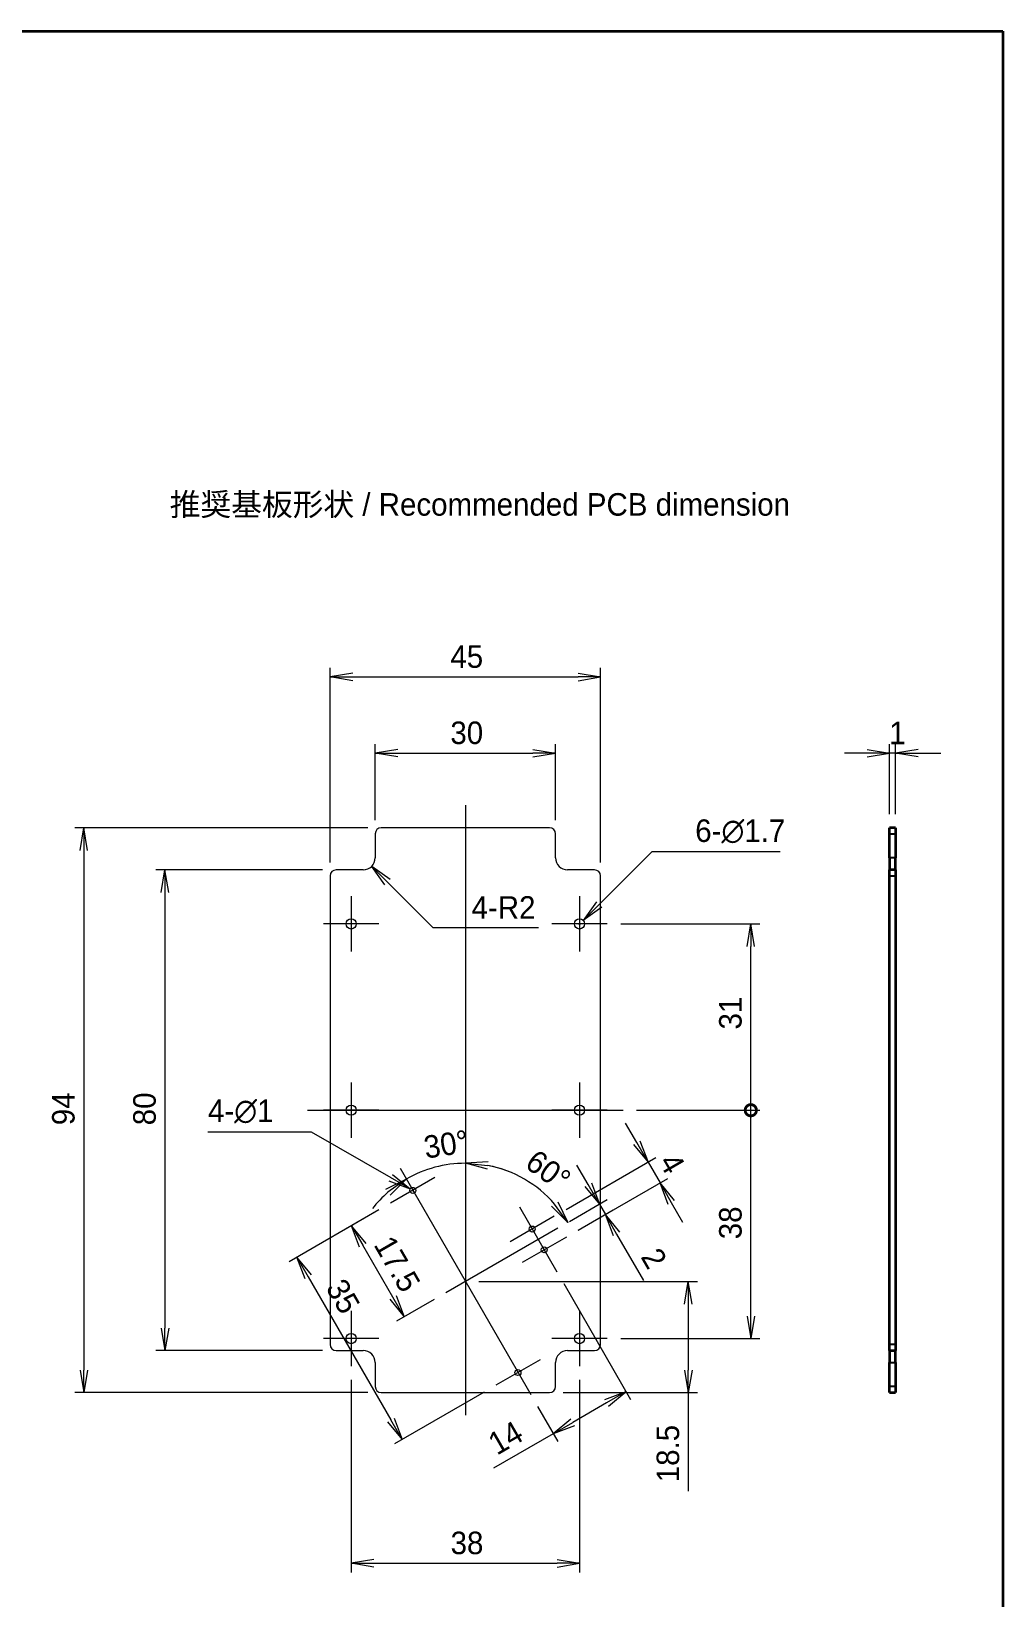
# Model space of a CAD drawing. Header units: millimetres. Extents: x 0 to 2180, y 0 to 422.
# Drawn here: x 2018.9 to 2180.5, y 160.8 to 421.5 of the extents above; entities that cross this region are included whole.
import ezdxf

# ---------------------------------------------------------------- set-up
doc = ezdxf.new("R2010")
doc.units = ezdxf.units.MM
doc.header["$LTSCALE"] = 1.5
doc.layers.get('Defpoints').update_dxf_attribs({"lineweight": 25})
for name, color, linetype, lineweight in [('Border (ISO)', 7, 'Continuous', 35), ('Center Mark (ISO)', 131, 'Continuous', 18), ('Centerline (ISO)', 131, 'Continuous', 18), ('Dimension (ISO)', 7, 'Continuous', 18), ('Dimension (ISO) @ 1', 7, 'Continuous', 18), ('Symbol (ISO)', 7, 'Continuous', 18), ('Visible (ISO)', 7, 'Continuous', 35), ('Visible Narrow (ISO)', 7, 'Continuous', 25)]:
    doc.layers.add(name, color=color, linetype=linetype, lineweight=lineweight)
doc.styles.add('Note Text (TK)', font='MS PGothic.ttf')
doc.dimstyles.new('Default - Method 1b (TK)', dxfattribs={"dimscale": 1.5, "dimtxt": 2.5, "dimasz": 2.5, "dimexe": 1, "dimexo": 1.5, "dimgap": 1, "dimtad": 1, "dimrnd": 1e-08, "dimdsep": 46, "dimtxsty": 'Note Text (TK)', "dimblk": 'OPEN', "dimcen": 0.09, "dimdle": 5, "dimclrd": 100, "dimclre": 100, "dimclrt": 7, "dimadec": 1, "dimazin": 1, "dimtfac": 1, "dimtmove": 0, "dimatfit": 3, "dimldrblk": 'OPEN', "dimfxl": 1, "dimtolj": 1, "dimlwd": -1, "dimlwe": -1, "dimarcsym": 0})

# ---------------------------------------------------------------- blocks, each defined once
blk = doc.blocks.new('図面枠 tk図枠')
at = {"layer": 'Border (ISO)'}
for p, q in [((14.5, 289), (405.5, 289)), ((405.5, 289), (405.5, 8))]:
    blk.add_line(p, q, dxfattribs=at)
blk = doc.blocks.new('_Open')
at = {"color": 0, "linetype": 'ByBlock', "lineweight": -2}
for p, q in [((-1, 0.167), (0, 0)), ((-1, -0.167), (0, 0)), ((0, 0), (-1, 0))]:
    blk.add_line(p, q, dxfattribs=at)
blk = doc.blocks.new('*D195')
at = {"layer": 'Defpoints', "color": 0}
for p in [(2106.09, 301.37), (2076.09, 287.95), (2106.09, 287.95)]:
    blk.add_point(p, dxfattribs=at)
at = {"layer": 'Dimension (ISO)', "color": 100}
for p, q in [((2076.09, 290.2), (2076.09, 302.87)), ((2106.09, 290.2), (2106.09, 302.87)), ((2079.84, 301.37), (2102.34, 301.37))]:
    blk.add_line(p, q, dxfattribs=at)
at = {"layer": 'Dimension (ISO)', "color": 100, "xscale": 3.75, "yscale": 3.75, "zscale": 3.75, "rotation": 180}
blk.add_blockref('_Open', (2076.09, 301.37), dxfattribs=at)
at = {"layer": 'Dimension (ISO)', "color": 100, "xscale": 3.75, "yscale": 3.75, "zscale": 3.75}
blk.add_blockref('_Open', (2106.09, 301.37), dxfattribs=at)
at = {"layer": 'Dimension (ISO)', "color": 7, "insert": (2088.59, 304.74), "char_height": 3.75, "attachment_point": 4, "style": 'Note Text (TK)'}
blk.add_mtext('\\A1;30', dxfattribs=at)
blk = doc.blocks.new('*D196')
at = {"layer": 'Defpoints', "color": 0}
for p in [(2113.59, 314.05), (2068.59, 280.95), (2113.59, 280.95)]:
    blk.add_point(p, dxfattribs=at)
at = {"layer": 'Dimension (ISO)', "color": 100}
for p, q in [((2068.59, 283.2), (2068.59, 315.55)), ((2113.59, 283.2), (2113.59, 315.55)), ((2072.34, 314.05), (2109.84, 314.05))]:
    blk.add_line(p, q, dxfattribs=at)
at = {"layer": 'Dimension (ISO)', "color": 100, "xscale": 3.75, "yscale": 3.75, "zscale": 3.75, "rotation": 180}
blk.add_blockref('_Open', (2068.59, 314.05), dxfattribs=at)
at = {"layer": 'Dimension (ISO)', "color": 100, "xscale": 3.75, "yscale": 3.75, "zscale": 3.75}
blk.add_blockref('_Open', (2113.59, 314.05), dxfattribs=at)
at = {"layer": 'Dimension (ISO)', "color": 7, "insert": (2088.59, 317.42), "char_height": 3.75, "attachment_point": 4, "style": 'Note Text (TK)'}
blk.add_mtext('\\A1;45', dxfattribs=at)
blk = doc.blocks.new('*D197')
at = {"layer": 'Defpoints', "color": 0}
for p in [(2109.49, 272.35), (2110.69, 273.55)]:
    blk.add_point(p, dxfattribs=at)
at = {"layer": 'Dimension (ISO)', "color": 100}
for p, q in [((2122.11, 284.97), (2113.34, 276.21)), ((2143.45, 284.97), (2122.11, 284.97)), ((2109.95, 272.95), (2110.22, 272.95)), ((2110.09, 272.82), (2110.09, 273.09))]:
    blk.add_line(p, q, dxfattribs=at)
at = {"layer": 'Dimension (ISO)', "color": 100, "xscale": 3.75, "yscale": 3.75, "zscale": 3.75, "rotation": 225.0000000000108}
blk.add_blockref('_Open', (2110.69, 273.55), dxfattribs=at)
at = {"layer": 'Dimension (ISO)', "color": 7, "insert": (2129.34, 288.35), "char_height": 3.75, "attachment_point": 4, "style": 'Note Text (TK)'}
blk.add_mtext('\\A1;\\fＭＳ Ｐゴシック|b0|i0;6-∅1.7', dxfattribs=at)
blk = doc.blocks.new('*D198')
at = {"layer": 'Defpoints', "color": 0}
for p in [(2074.09, 283.95), (2075.5, 282.54)]:
    blk.add_point(p, dxfattribs=at)
at = {"layer": 'Dimension (ISO)', "color": 100}
for p, q in [((2085.72, 272.32), (2078.15, 279.89)), ((2103.24, 272.32), (2085.72, 272.32))]:
    blk.add_line(p, q, dxfattribs=at)
at = {"layer": 'Dimension (ISO)', "color": 100, "xscale": 3.75, "yscale": 3.75, "zscale": 3.75, "rotation": 135.0000000000023}
blk.add_blockref('_Open', (2075.5, 282.54), dxfattribs=at)
at = {"layer": 'Dimension (ISO)', "color": 7, "insert": (2092.12, 275.7), "char_height": 3.75, "attachment_point": 4, "style": 'Note Text (TK)'}
blk.add_mtext('\\A1;\\fＭＳ Ｐゴシック|b0|i0;4-R2', dxfattribs=at)
blk = doc.blocks.new('*D199')
at = {"layer": 'Defpoints', "color": 0}
for p in [(2114.39, 224.6), (2106.46, 222.33), (2107.89, 220.85)]:
    blk.add_point(p, dxfattribs=at)
at = {"layer": 'Dimension (ISO)', "color": 100}
for p, q in [((2111.51, 229.58), (2109.64, 232.82)), ((2108.41, 223.45), (2114.69, 227.08)), ((2109.84, 221.97), (2115.69, 225.35)), ((2113.39, 226.33), (2114.39, 224.6)), ((2116.26, 221.35), (2120.72, 213.62))]:
    blk.add_line(p, q, dxfattribs=at)
at = {"layer": 'Dimension (ISO)', "color": 100, "xscale": 3.75, "yscale": 3.75, "zscale": 3.75}
for p, rotation in [((2113.39, 226.33), 300), ((2114.39, 224.6), 119.9999999999999)]:
    blk.add_blockref('_Open', p, dxfattribs=dict(at, rotation=rotation))
at = {"layer": 'Dimension (ISO)', "color": 7, "insert": (2121.81, 218.49), "char_height": 3.75, "attachment_point": 4, "rotation": 300, "style": 'Note Text (TK)'}
blk.add_mtext('\\A1;2', dxfattribs=at)
blk = doc.blocks.new('*D200')
at = {"layer": 'Defpoints', "color": 0}
for p in [(2123.48, 229.85), (2105.89, 224.31), (2107.89, 220.85)]:
    blk.add_point(p, dxfattribs=at)
at = {"layer": 'Dimension (ISO)', "color": 100}
for p, q in [((2119.6, 236.56), (2117.73, 239.81)), ((2107.84, 225.44), (2122.78, 234.06)), ((2121.48, 233.31), (2123.48, 229.85)), ((2109.84, 221.97), (2124.78, 230.6)), ((2125.35, 226.6), (2127.23, 223.35))]:
    blk.add_line(p, q, dxfattribs=at)
at = {"layer": 'Dimension (ISO)', "color": 100, "xscale": 3.75, "yscale": 3.75, "zscale": 3.75}
for p, rotation in [((2121.48, 233.31), 299.9999999999999), ((2123.48, 229.85), 119.9999999999998)]:
    blk.add_blockref('_Open', p, dxfattribs=dict(at, rotation=rotation))
at = {"layer": 'Dimension (ISO)', "color": 7, "insert": (2124.81, 234.29), "char_height": 3.75, "attachment_point": 4, "rotation": 300, "style": 'Note Text (TK)'}
blk.add_mtext('\\A1;4', dxfattribs=at)
blk = doc.blocks.new('_DotSmall')
at = {"color": 0, "linetype": 'ByBlock', "const_width": 0.5}
blk.add_lwpolyline([(-0.0625, 0, 1), (0.0625, 0, 1)], format="xyb", close=True, dxfattribs=at)
blk = doc.blocks.new('*D201')
at = {"layer": 'Defpoints', "color": 0}
for p in [(2117.34, 241.95), (2138.59, 241.95), (2114.69, 203.95)]:
    blk.add_point(p, dxfattribs=at)
at = {"layer": 'Dimension (ISO)', "color": 100}
for p, q in [((2119.59, 241.95), (2140.09, 241.95)), ((2138.59, 207.7), (2138.59, 241.95)), ((2116.94, 203.95), (2140.09, 203.95))]:
    blk.add_line(p, q, dxfattribs=at)
at = {"layer": 'Dimension (ISO)', "color": 100, "xscale": 3.75, "yscale": 3.75, "zscale": 3.75}
for name, p, rotation in [('_DotSmall', (2138.59, 241.95), 90), ('_Open', (2138.59, 203.95), 270)]:
    blk.add_blockref(name, p, dxfattribs=dict(at, rotation=rotation))
at = {"layer": 'Dimension (ISO)', "color": 7, "insert": (2135.21, 220.48), "char_height": 3.75, "attachment_point": 4, "rotation": 90, "style": 'Note Text (TK)'}
blk.add_mtext('\\A1;38', dxfattribs=at)
blk = doc.blocks.new('*D202')
at = {"layer": 'Defpoints', "color": 0}
for p in [(2114.69, 272.95), (2138.59, 272.95), (2117.34, 241.95)]:
    blk.add_point(p, dxfattribs=at)
at = {"layer": 'Dimension (ISO)', "color": 100}
for p, q in [((2116.94, 272.95), (2140.09, 272.95)), ((2138.59, 241.95), (2138.59, 269.2)), ((2119.59, 241.95), (2140.09, 241.95))]:
    blk.add_line(p, q, dxfattribs=at)
at = {"layer": 'Dimension (ISO)', "color": 100, "xscale": 3.75, "yscale": 3.75, "zscale": 3.75}
for name, p, rotation in [('_Open', (2138.59, 272.95), 90), ('_DotSmall', (2138.59, 241.95), 270)]:
    blk.add_blockref(name, p, dxfattribs=dict(at, rotation=rotation))
at = {"layer": 'Dimension (ISO)', "color": 7, "insert": (2135.21, 255.39), "char_height": 3.75, "attachment_point": 4, "rotation": 90, "style": 'Note Text (TK)'}
blk.add_mtext('\\A1;31', dxfattribs=at)
blk = doc.blocks.new('*D203')
at = {"layer": 'Defpoints', "color": 0}
for p in [(2078.66, 226.48), (2072.16, 222.73), (2087.84, 211.58)]:
    blk.add_point(p, dxfattribs=at)
at = {"layer": 'Dimension (ISO)', "color": 100}
for p, q in [((2076.71, 225.36), (2070.86, 221.98)), ((2079.04, 210.83), (2074.04, 219.49)), ((2085.89, 210.45), (2079.61, 206.83))]:
    blk.add_line(p, q, dxfattribs=at)
at = {"layer": 'Dimension (ISO)', "color": 100, "xscale": 3.75, "yscale": 3.75, "zscale": 3.75}
for p, rotation in [((2072.16, 222.73), 119.9999999999999), ((2080.91, 207.58), 300)]:
    blk.add_blockref('_Open', p, dxfattribs=dict(at, rotation=rotation))
at = {"layer": 'Dimension (ISO)', "color": 7, "insert": (2077.35, 220.5), "char_height": 3.75, "attachment_point": 4, "rotation": 300, "style": 'Note Text (TK)'}
blk.add_mtext('\\A1;17.5', dxfattribs=at)
blk = doc.blocks.new('*D204')
at = {"layer": 'Defpoints', "color": 0}
for p in [(2078.66, 226.48), (2096.16, 196.17), (2080.57, 187.17)]:
    blk.add_point(p, dxfattribs=at)
at = {"layer": 'Dimension (ISO)', "color": 100}
for p, q in [((2076.71, 225.36), (2061.77, 216.73)), ((2064.94, 214.24), (2078.69, 190.42)), ((2094.21, 195.05), (2079.27, 186.42))]:
    blk.add_line(p, q, dxfattribs=at)
at = {"layer": 'Dimension (ISO)', "color": 100, "xscale": 3.75, "yscale": 3.75, "zscale": 3.75}
for p, rotation in [((2063.07, 217.48), 119.9999999999999), ((2080.57, 187.17), 300)]:
    blk.add_blockref('_Open', p, dxfattribs=dict(at, rotation=rotation))
at = {"layer": 'Dimension (ISO)', "color": 7, "insert": (2069.36, 213.34), "char_height": 3.75, "attachment_point": 4, "rotation": 300, "style": 'Note Text (TK)'}
blk.add_mtext('\\A1;35', dxfattribs=at)
blk = doc.blocks.new('*D205')
at = {"layer": 'Defpoints', "color": 0}
for p in [(2106.34, 215.04), (2101.96, 194.62), (2105.71, 188.12)]:
    blk.add_point(p, dxfattribs=at)
at = {"layer": 'Dimension (ISO)', "color": 100}
for p, q in [((2107.46, 213.09), (2118.59, 193.82)), ((2114.59, 193.25), (2108.96, 190)), ((2103.09, 192.67), (2106.46, 186.82)), ((2105.71, 188.12), (2095.79, 182.39))]:
    blk.add_line(p, q, dxfattribs=at)
at = {"layer": 'Dimension (ISO)', "color": 100, "xscale": 3.75, "yscale": 3.75, "zscale": 3.75}
for p, rotation in [((2117.84, 195.12), 29.9999999999971), ((2105.71, 188.12), 209.9999999999971)]:
    blk.add_blockref('_Open', p, dxfattribs=dict(at, rotation=rotation))
at = {"layer": 'Dimension (ISO)', "color": 7, "insert": (2095.4, 186.07), "char_height": 3.75, "attachment_point": 4, "rotation": 30, "style": 'Note Text (TK)'}
blk.add_mtext('\\A1;14', dxfattribs=at)
blk = doc.blocks.new('*D206')
at = {"layer": 'Defpoints', "color": 0}
for p in [(2091.09, 213.45), (2105.09, 194.95), (2128.19, 194.95)]:
    blk.add_point(p, dxfattribs=at)
at = {"layer": 'Dimension (ISO)', "color": 100}
for p, q in [((2093.34, 213.45), (2129.69, 213.45)), ((2128.19, 209.7), (2128.19, 198.7)), ((2107.34, 194.95), (2129.69, 194.95)), ((2128.19, 194.95), (2128.19, 178.54))]:
    blk.add_line(p, q, dxfattribs=at)
at = {"layer": 'Dimension (ISO)', "color": 100, "xscale": 3.75, "yscale": 3.75, "zscale": 3.75}
for p, rotation in [((2128.19, 213.45), 90), ((2128.19, 194.95), 270)]:
    blk.add_blockref('_Open', p, dxfattribs=dict(at, rotation=rotation))
at = {"layer": 'Dimension (ISO)', "color": 7, "insert": (2124.81, 180.04), "char_height": 3.75, "attachment_point": 4, "rotation": 90, "style": 'Note Text (TK)'}
blk.add_mtext('\\A1;18.5', dxfattribs=at)
blk = doc.blocks.new('*D207')
at = {"layer": 'Defpoints', "color": 0}
for p in [(2072.09, 199.35), (2110.09, 199.35), (2110.09, 166.55)]:
    blk.add_point(p, dxfattribs=at)
at = {"layer": 'Dimension (ISO)', "color": 100}
for p, q in [((2072.09, 197.1), (2072.09, 165.05)), ((2110.09, 197.1), (2110.09, 165.05)), ((2075.84, 166.55), (2106.34, 166.55))]:
    blk.add_line(p, q, dxfattribs=at)
at = {"layer": 'Dimension (ISO)', "color": 100, "xscale": 3.75, "yscale": 3.75, "zscale": 3.75, "rotation": 180}
blk.add_blockref('_Open', (2072.09, 166.55), dxfattribs=at)
at = {"layer": 'Dimension (ISO)', "color": 100, "xscale": 3.75, "yscale": 3.75, "zscale": 3.75}
blk.add_blockref('_Open', (2110.09, 166.55), dxfattribs=at)
at = {"layer": 'Dimension (ISO)', "color": 7, "insert": (2088.63, 169.92), "char_height": 3.75, "attachment_point": 4, "style": 'Note Text (TK)'}
blk.add_mtext('\\A1;38', dxfattribs=at)
blk = doc.blocks.new('*D208')
at = {"layer": 'Defpoints', "color": 0}
for p in [(2091.09, 292.7), (2080.21, 232.29), (2084.36, 231.93), (2091.09, 213.45)]:
    blk.add_point(p, dxfattribs=at)
at = {"layer": 'Dimension (ISO)', "color": 100}
for start, end in [(90, 120), (68.115, 79.0575), (130.9425, 141.885)]:
    blk.add_arc((2091.09, 213.45), 19.67, start, end, dxfattribs=at)
at = {"layer": 'Dimension (ISO)', "color": 100, "xscale": 3.75, "yscale": 3.75, "zscale": 3.75}
for p, rotation in [((2091.09, 233.12), 174.5287592629591), ((2081.25, 230.48), 35.47124073704034)]:
    blk.add_blockref('_Open', p, dxfattribs=dict(at, rotation=rotation))
at = {"layer": 'Dimension (ISO)', "color": 7, "insert": (2084.22, 235.71), "char_height": 3.75, "attachment_point": 4, "rotation": 8.7263, "style": 'Note Text (TK)'}
blk.add_mtext('\\A1;30°', dxfattribs=at)
blk = doc.blocks.new('*D209')
at = {"layer": 'Defpoints', "color": 0}
for p in [(2091.09, 292.7), (2097.81, 231.93), (2106.46, 222.33), (2091.09, 213.45)]:
    blk.add_point(p, dxfattribs=at)
at = {"layer": 'Dimension (ISO)', "color": 100}
blk.add_arc((2091.09, 213.45), 19.67, 40.9413, 79.0587, dxfattribs=at)
at = {"layer": 'Dimension (ISO)', "color": 100, "xscale": 3.75, "yscale": 3.75, "zscale": 3.75}
for p, rotation in [((2091.09, 233.12), 174.5293574717443), ((2108.12, 223.29), 305.4706425282553)]:
    blk.add_blockref('_Open', p, dxfattribs=dict(at, rotation=rotation))
at = {"layer": 'Dimension (ISO)', "color": 7, "insert": (2101.88, 234.09), "char_height": 3.75, "attachment_point": 4, "rotation": 323.9958, "style": 'Note Text (TK)'}
blk.add_mtext('\\A1;60°', dxfattribs=at)
blk = doc.blocks.new('*D210')
at = {"layer": 'Defpoints', "color": 0}
for p in [(2081.9, 228.86), (2082.77, 228.36)]:
    blk.add_point(p, dxfattribs=at)
at = {"layer": 'Dimension (ISO)', "color": 100}
for p, q in [((2048.26, 238.38), (2065.41, 238.38)), ((2065.41, 238.38), (2078.66, 230.73)), ((2082.2, 228.61), (2082.47, 228.61)), ((2082.34, 228.47), (2082.34, 228.74))]:
    blk.add_line(p, q, dxfattribs=at)
at = {"layer": 'Dimension (ISO)', "color": 100, "xscale": 3.75, "yscale": 3.75, "zscale": 3.75, "rotation": 329.9999999999971}
blk.add_blockref('_Open', (2081.9, 228.86), dxfattribs=at)
at = {"layer": 'Dimension (ISO)', "color": 7, "insert": (2048.26, 241.75), "char_height": 3.75, "attachment_point": 4, "style": 'Note Text (TK)'}
blk.add_mtext('\\A1;\\fＭＳ Ｐゴシック|b0|i0;4-∅1', dxfattribs=at)
blk = doc.blocks.new('*D211')
at = {"layer": 'Defpoints', "color": 0}
for p in [(2069.59, 281.95), (2041.09, 201.95), (2069.59, 201.95)]:
    blk.add_point(p, dxfattribs=at)
at = {"layer": 'Dimension (ISO)', "color": 100}
for p, q in [((2067.34, 281.95), (2039.59, 281.95)), ((2041.09, 278.2), (2041.09, 205.7)), ((2067.34, 201.95), (2039.59, 201.95))]:
    blk.add_line(p, q, dxfattribs=at)
at = {"layer": 'Dimension (ISO)', "color": 100, "xscale": 3.75, "yscale": 3.75, "zscale": 3.75}
for p, rotation in [((2041.09, 281.95), 90), ((2041.09, 201.95), 270)]:
    blk.add_blockref('_Open', p, dxfattribs=dict(at, rotation=rotation))
at = {"layer": 'Dimension (ISO)', "color": 7, "insert": (2037.71, 239.45), "char_height": 3.75, "attachment_point": 4, "rotation": 90, "style": 'Note Text (TK)'}
blk.add_mtext('\\A1;80', dxfattribs=at)
blk = doc.blocks.new('*D212')
at = {"layer": 'Defpoints', "color": 0}
for p in [(2077.09, 288.95), (2027.59, 194.95), (2077.09, 194.95)]:
    blk.add_point(p, dxfattribs=at)
at = {"layer": 'Dimension (ISO)', "color": 100}
for p, q in [((2074.84, 288.95), (2026.09, 288.95)), ((2027.59, 285.2), (2027.59, 198.7)), ((2074.84, 194.95), (2026.09, 194.95))]:
    blk.add_line(p, q, dxfattribs=at)
at = {"layer": 'Dimension (ISO)', "color": 100, "xscale": 3.75, "yscale": 3.75, "zscale": 3.75}
for p, rotation in [((2027.59, 288.95), 90), ((2027.59, 194.95), 270)]:
    blk.add_blockref('_Open', p, dxfattribs=dict(at, rotation=rotation))
at = {"layer": 'Dimension (ISO)', "color": 7, "insert": (2024.21, 239.46), "char_height": 3.75, "attachment_point": 4, "rotation": 90, "style": 'Note Text (TK)'}
blk.add_mtext('\\A1;94', dxfattribs=at)
blk = doc.blocks.new('*D219')
at = {"layer": 'Defpoints', "color": 0}
for p in [(2161.69, 301.37), (2161.69, 288.95), (2162.69, 288.95)]:
    blk.add_point(p, dxfattribs=at)
at = {"layer": 'Dimension (ISO)', "color": 100}
for p, q in [((2161.69, 291.2), (2161.69, 302.87)), ((2162.69, 291.2), (2162.69, 302.87)), ((2157.94, 301.37), (2154.19, 301.37)), ((2162.69, 301.37), (2161.69, 301.37)), ((2166.44, 301.37), (2170.19, 301.37))]:
    blk.add_line(p, q, dxfattribs=at)
at = {"layer": 'Dimension (ISO)', "color": 100, "xscale": 3.75, "yscale": 3.75, "zscale": 3.75}
blk.add_blockref('_Open', (2161.69, 301.37), dxfattribs=at)
at = {"layer": 'Dimension (ISO)', "color": 100, "xscale": 3.75, "yscale": 3.75, "zscale": 3.75, "rotation": 180}
blk.add_blockref('_Open', (2162.69, 301.37), dxfattribs=at)
at = {"layer": 'Dimension (ISO)', "color": 7, "insert": (2161.62, 304.74), "char_height": 3.75, "attachment_point": 4, "style": 'Note Text (TK)'}
blk.add_mtext('\\A1;1', dxfattribs=at)

msp = doc.modelspace()

# ---------------------------------------------------------------- linework, layer by layer
at = {"layer": 'Center Mark (ISO)', "linetype": 'Continuous'}
for p, q in [((2072.0861, 277.5531), (2072.0861, 268.3531)), ((2110.0861, 277.5531), (2110.0861, 268.3531)), ((2076.6861, 272.9531), (2067.4861, 272.9531)), ((2114.6861, 272.9531), (2105.4861, 272.9531)), ((2072.0861, 246.5531), (2072.0861, 237.3531)), ((2110.0861, 246.5531), (2110.0861, 237.3531)), ((2076.6861, 241.9531), (2067.4861, 241.9531)), ((2114.6861, 241.9531), (2105.4861, 241.9531)), ((2086.0167, 230.7335), (2078.6555, 226.4835)), ((2105.8911, 224.3101), (2098.5299, 220.0601)), ((2107.8911, 220.846), (2100.5299, 216.596)), ((2072.0861, 208.5531), (2072.0861, 199.3531)), ((2110.0861, 208.5531), (2110.0861, 199.3531)), ((2076.6861, 203.9531), (2067.4861, 203.9531)), ((2114.6861, 203.9531), (2105.4861, 203.9531)), ((2103.5167, 200.4226), (2096.1555, 196.1726))]:
    msp.add_line(p, q, dxfattribs=at)
at = {"layer": 'Centerline (ISO)', "linetype": 'Continuous'}
for p, q in [((2091.0861, 292.7031), (2091.0861, 191.2031)), ((2064.8361, 241.9531), (2117.3361, 241.9531)), ((2080.2111, 232.2891), (2101.9611, 194.617)), ((2100.0855, 225.8657), (2106.3355, 215.0404)), ((2106.4581, 222.3281), (2087.8385, 211.5781))]:
    msp.add_line(p, q, dxfattribs=at)
at = {"layer": 'Visible (ISO)', "linetype": 'Continuous', "lineweight": 18}
for p, q in [((2076.0861, 287.9531), (2076.0861, 283.9531)), ((2105.0861, 288.9531), (2077.0861, 288.9531)), ((2106.0861, 283.9531), (2106.0861, 287.9531)), ((2074.0861, 281.9531), (2069.5861, 281.9531)), ((2112.5861, 281.9531), (2108.0861, 281.9531)), ((2068.5861, 280.9531), (2068.5861, 202.9531)), ((2113.5861, 202.9531), (2113.5861, 280.9531)), ((2069.5861, 201.9531), (2074.0861, 201.9531)), ((2108.0861, 201.9531), (2112.5861, 201.9531)), ((2076.0861, 199.9531), (2076.0861, 195.9531)), ((2106.0861, 195.9531), (2106.0861, 199.9531)), ((2077.0861, 194.9531), (2105.0861, 194.9531))]:
    msp.add_line(p, q, dxfattribs=at)
at = {"layer": 'Visible (ISO)', "linetype": 'Continuous'}
for p, q in [((2162.6886, 288.9531), (2161.6886, 288.9531)), ((2161.6886, 287.9531), (2161.6886, 288.9531)), ((2161.6886, 283.9531), (2161.6886, 287.9531)), ((2162.6886, 288.9531), (2162.6886, 287.9531)), ((2162.6886, 287.9531), (2162.6886, 283.9531)), ((2161.6886, 283.9531), (2161.6886, 281.9531)), ((2162.6886, 281.9531), (2161.6886, 281.9531)), ((2161.6886, 280.9531), (2161.6886, 281.9531)), ((2162.6886, 281.9531), (2162.6886, 283.9531)), ((2162.6886, 281.9531), (2162.6886, 280.9531)), ((2161.6886, 202.9531), (2161.6886, 280.9531)), ((2162.6886, 280.9531), (2162.6886, 202.9531)), ((2161.6886, 201.9531), (2161.6886, 202.9531)), ((2161.6886, 201.9531), (2162.6886, 201.9531)), ((2161.6886, 201.9531), (2161.6886, 199.9531)), ((2162.6886, 202.9531), (2162.6886, 201.9531)), ((2162.6886, 199.9531), (2162.6886, 201.9531)), ((2161.6886, 195.9531), (2161.6886, 199.9531)), ((2162.6886, 199.9531), (2162.6886, 195.9531)), ((2161.6886, 194.9531), (2161.6886, 195.9531)), ((2162.6886, 195.9531), (2162.6886, 194.9531)), ((2161.6886, 194.9531), (2162.6886, 194.9531))]:
    msp.add_line(p, q, dxfattribs=at)
at = {"layer": 'Visible (ISO)', "linetype": 'Continuous', "lineweight": 18}
for centre, radius in [((2072.0861, 272.9531), 0.85), ((2110.0861, 272.9531), 0.85), ((2072.0861, 241.9531), 0.85), ((2110.0861, 241.9531), 0.85), ((2082.3361, 228.6085), 0.5), ((2102.2105, 222.1851), 0.5), ((2104.2105, 218.721), 0.5), ((2072.0861, 203.9531), 0.85), ((2110.0861, 203.9531), 0.85), ((2099.8361, 198.2976), 0.5)]:
    msp.add_circle(centre, radius, dxfattribs=at)
for centre, radius, start, end in [((2077.0861, 287.9531), 1, 90, 180), ((2105.0861, 287.9531), 1, 0, 90), ((2069.5861, 280.9531), 1, 90, 180), ((2074.0861, 283.9531), 2, 270, 0), ((2108.0861, 283.9531), 2, 180, 270), ((2112.5861, 280.9531), 1, 0, 90), ((2069.5861, 202.9531), 1, 180, 270), ((2074.0861, 199.9531), 2, 0, 90), ((2108.0861, 199.9531), 2, 90, 180), ((2112.5861, 202.9531), 1, 270, 0), ((2077.0861, 195.9531), 1, 180, 270), ((2105.0861, 195.9531), 1, 270, 0)]:
    msp.add_arc(centre, radius, start, end, dxfattribs=at)
at = {"layer": 'Visible Narrow (ISO)', "linetype": 'Continuous'}
for p, q in [((2161.6886, 287.9531), (2162.6886, 287.9531)), ((2162.6886, 283.9531), (2161.6886, 283.9531)), ((2161.6886, 280.9531), (2162.6886, 280.9531)), ((2162.6886, 202.9531), (2161.6886, 202.9531)), ((2161.6886, 199.9531), (2162.6886, 199.9531)), ((2162.6886, 195.9531), (2161.6886, 195.9531))]:
    msp.add_line(p, q, dxfattribs=at)

# ---------------------------------------------------------------- block references
at = {"xscale": 1.5, "yscale": 1.5, "zscale": 1.5}
msp.add_blockref('図面枠 tk図枠', (1572.25, -12), dxfattribs=at)

# ---------------------------------------------------------------- texts
at = {"layer": 'Symbol (ISO)', "color": 7, "insert": (2041.8907, 342.5506), "char_height": 3.75, "width": 111.447372, "attachment_point": 4, "line_spacing_factor": 1.5, "style": 'Note Text (TK)'}
msp.add_mtext('\\fＭＳ Ｐゴシック|b0|i0;推奨基板形状 / Recommended PCB dimension', dxfattribs=at)

# ---------------------------------------------------------------- dimensions: what is measured, and where the dimension line sits
at = {"layer": 'Dimension (ISO) @ 1', "color": 100}
for base, p1, p2, angle, override, picture, middle in [((2113.5861, 314.048), (2068.5861, 280.9531), (2113.5861, 280.9531), 180, {"dimscale": 1, "dimtxt": 3.75, "dimasz": 3.75, "dimexe": 1.5, "dimexo": 2.25, "dimgap": 1.5, "dimdec": 2, "dimcen": 0.135, "dimtol": 0, "dimlim": 0, "dimtp": 0, "dimtm": 0, "dimtdec": 2, "dimtix": 0, "dimtofl": 0, "dimtmove": 0, "dimatfit": 1}, '*D196', (2091.0861, 314.048)), ((2106.0861, 301.366), (2076.0861, 287.9531), (2106.0861, 287.9531), 180, {"dimscale": 1, "dimtxt": 3.75, "dimasz": 3.75, "dimexe": 1.5, "dimexo": 2.25, "dimgap": 1.5, "dimdec": 2, "dimcen": 0.135, "dimtol": 0, "dimlim": 0, "dimtp": 0, "dimtm": 0, "dimtdec": 2, "dimtix": 0, "dimtofl": 0, "dimtmove": 0, "dimatfit": 1}, '*D195', (2091.0861, 301.366)), ((2161.6886, 301.366), (2162.6886, 288.9531), (2161.6886, 288.9531), 180, {"dimscale": 1, "dimtxt": 3.75, "dimasz": 3.75, "dimexe": 1.5, "dimexo": 2.25, "dimgap": 1.5, "dimdec": 2, "dimcen": 0.135, "dimtol": 0, "dimlim": 0, "dimtp": 0, "dimtm": 0, "dimtdec": 2, "dimtix": 0, "dimtofl": 1, "dimtmove": 0, "dimatfit": 1}, '*D219', (2162.1886, 301.366)), ((2027.5861, 194.9531), (2077.0861, 288.9531), (2077.0861, 194.9531), 90, {"dimscale": 1, "dimtxt": 3.75, "dimasz": 3.75, "dimexe": 1.5, "dimexo": 2.25, "dimgap": 1.5, "dimdec": 2, "dimcen": 0.135, "dimtol": 0, "dimlim": 0, "dimtp": 0, "dimtm": 0, "dimtdec": 2, "dimtix": 0, "dimtofl": 0, "dimtmove": 0, "dimatfit": 1}, '*D212', (2027.5861, 241.9531)), ((2041.0861, 201.9531), (2069.5861, 281.9531), (2069.5861, 201.9531), 90, {"dimscale": 1, "dimtxt": 3.75, "dimasz": 3.75, "dimexe": 1.5, "dimexo": 2.25, "dimgap": 1.5, "dimdec": 2, "dimcen": 0.135, "dimtol": 0, "dimlim": 0, "dimtp": 0, "dimtm": 0, "dimtdec": 2, "dimtix": 0, "dimtofl": 0, "dimtmove": 0, "dimatfit": 1}, '*D211', (2041.0861, 241.9531)), ((2138.5861, 272.9531), (2117.3361, 241.9531), (2114.6861, 272.9531), 90, {"dimscale": 1, "dimtxt": 3.75, "dimasz": 3.75, "dimexe": 1.5, "dimexo": 2.25, "dimgap": 1.5, "dimdec": 2, "dimblk1": 'DotSmall', "dimblk2": 'Open', "dimsah": 1, "dimcen": 0.135, "dimdle": 0, "dimtol": 0, "dimlim": 0, "dimtp": 0, "dimtm": 0, "dimtdec": 2, "dimtix": 0, "dimtofl": 0, "dimtmove": 0, "dimatfit": 1}, '*D202', (2138.5861, 257.4681)), ((2138.5861, 241.9531), (2114.6861, 203.9531), (2117.3361, 241.9531), 90, {"dimscale": 1, "dimtxt": 3.75, "dimasz": 3.75, "dimexe": 1.5, "dimexo": 2.25, "dimgap": 1.5, "dimdec": 2, "dimblk1": 'Open', "dimblk2": 'DotSmall', "dimsah": 1, "dimcen": 0.135, "dimdle": 0, "dimtol": 0, "dimlim": 0, "dimtp": 0, "dimtm": 0, "dimtdec": 2, "dimtix": 0, "dimtofl": 0, "dimtmove": 0, "dimatfit": 1}, '*D201', (2138.5861, 222.9381)), ((2123.4795, 229.846), (2105.8911, 224.3101), (2107.8911, 220.846), 120, {"dimscale": 1, "dimtxt": 3.75, "dimasz": 3.75, "dimexe": 1.5, "dimexo": 2.25, "dimgap": 1.5, "dimdec": 2, "dimcen": 0.135, "dimtol": 0, "dimlim": 0, "dimtp": 0, "dimtm": 0, "dimtdec": 2, "dimtix": 0, "dimtofl": 1, "dimtmove": 0, "dimatfit": 1}, '*D200', (2122.4795, 231.5781)), ((2114.3863, 224.596), (2106.4581, 222.3281), (2107.8911, 220.846), 120, {"dimscale": 1, "dimtxt": 3.75, "dimasz": 3.75, "dimexe": 1.5, "dimexo": 2.25, "dimgap": 1.5, "dimdec": 2, "dimcen": 0.135, "dimtol": 0, "dimlim": 0, "dimtp": 0, "dimtm": 0, "dimtdec": 2, "dimtix": 0, "dimtofl": 1, "dimtmove": 0, "dimatfit": 1}, '*D199', (2119.4296, 215.8607)), ((2080.567, 187.1726), (2078.6555, 226.4835), (2096.1555, 196.1726), 120, {"dimscale": 1, "dimtxt": 3.75, "dimasz": 3.75, "dimexe": 1.5, "dimexo": 2.25, "dimgap": 1.5, "dimdec": 2, "dimcen": 0.135, "dimtol": 0, "dimlim": 0, "dimtp": 0, "dimtm": 0, "dimtdec": 2, "dimtix": 0, "dimtofl": 0, "dimtmove": 0, "dimatfit": 1}, '*D204', (2067.6603, 209.5278)), ((2072.1603, 222.7335), (2087.8385, 211.5781), (2078.6555, 226.4835), 120, {"dimscale": 1, "dimtxt": 3.75, "dimasz": 3.75, "dimexe": 1.5, "dimexo": 2.25, "dimgap": 1.5, "dimdec": 2, "dimcen": 0.135, "dimtol": 0, "dimlim": 0, "dimtp": 0, "dimtm": 0, "dimtdec": 2, "dimtix": 0, "dimtofl": 0, "dimtmove": 0, "dimatfit": 1}, '*D203', (2076.5353, 215.1558)), ((2105.7111, 188.1218), (2106.3355, 215.0404), (2101.9611, 194.617), 210, {"dimscale": 1, "dimtxt": 3.75, "dimasz": 3.75, "dimexe": 1.5, "dimexo": 2.25, "dimgap": 1.5, "dimdec": 2, "dimcen": 0.135, "dimtol": 0, "dimlim": 0, "dimtp": 0, "dimtm": 0, "dimtdec": 2, "dimtix": 0, "dimtofl": 0, "dimtmove": 0, "dimatfit": 2}, '*D205', (2099.1255, 184.3196)), ((2128.1894, 194.9531), (2091.0861, 213.4531), (2105.0861, 194.9531), 270, {"dimscale": 1, "dimtxt": 3.75, "dimasz": 3.75, "dimexe": 1.5, "dimexo": 2.25, "dimgap": 1.5, "dimdec": 2, "dimcen": 0.135, "dimtol": 0, "dimlim": 0, "dimtp": 0, "dimtm": 0, "dimtdec": 2, "dimtix": 0, "dimtofl": 0, "dimtmove": 0, "dimatfit": 2}, '*D206', (2128.1894, 184.2613)), ((2110.0861, 166.548), (2072.0861, 199.3531), (2110.0861, 199.3531), 180, {"dimscale": 1, "dimtxt": 3.75, "dimasz": 3.75, "dimexe": 1.5, "dimexo": 2.25, "dimgap": 1.5, "dimdec": 2, "dimcen": 0.135, "dimtol": 0, "dimlim": 0, "dimtp": 0, "dimtm": 0, "dimtdec": 2, "dimtix": 0, "dimtofl": 0, "dimtmove": 0, "dimatfit": 1}, '*D207', (2091.0861, 166.548))]:
    dim = msp.add_linear_dim(base=base, p1=p1, p2=p2, angle=angle, dimstyle='Default - Method 1b (TK)', override=override, dxfattribs=at)
    dim.commit()
    dim.dimension.update_dxf_attribs({"geometry": picture, "text_midpoint": middle, "dimtype": 160})
for base, p1, p2, picture, middle in [((2084.3602, 231.9323), (2091.0861, 292.7031), (2080.2111, 232.2891), '*D208', (2088.1026, 232.8906)), ((2097.8127, 231.9343), (2106.4581, 222.3281), (2091.0861, 292.7031), '*D209', (2102.6475, 229.3634))]:
    dim = msp.add_angular_dim_3p(base=base, center=(2091.0861, 213.4531), p1=p1, p2=p2, dimstyle='Default - Method 1b (TK)', override={"dimscale": 1, "dimtxt": 3.75, "dimasz": 3.75, "dimexe": 1.5, "dimexo": 2.25, "dimgap": 1.5, "dimcen": 0.135, "dimse1": 1, "dimse2": 1, "dimadec": 0, "dimtol": 0, "dimlim": 0, "dimtp": 0, "dimtm": 0, "dimtdec": 0, "dimtix": 0, "dimtofl": 1, "dimtmove": 0, "dimatfit": 3}, dxfattribs=at)
    dim.commit()
    dim.dimension.update_dxf_attribs({"geometry": picture, "text_midpoint": middle, "dimtype": 165})
for p1, p2, text, picture, middle in [((2109.4851, 272.352), (2110.6871, 273.5541), '\\fＭＳ Ｐゴシック|b0|i0;6-<>', '*D197', (2136.3932, 284.9747)), ((2082.7691, 228.3585), (2081.9031, 228.8585), '\\fＭＳ Ｐゴシック|b0|i0;4-<>', '*D210', (2053.1024, 238.3784))]:
    dim = msp.add_diameter_dim_2p(p1=p1, p2=p2, text=text, dimstyle='Default - Method 1b (TK)', override={"dimscale": 1, "dimtxt": 3.75, "dimasz": 3.75, "dimexe": 1.5, "dimexo": 2.25, "dimgap": 1.5, "dimtih": 1, "dimtoh": 1, "dimdec": 2, "dimlfac": 1, "dimcen": 0.135, "dimtol": 0, "dimlim": 0, "dimtp": 0, "dimtm": 0, "dimtdec": 2, "dimtix": 0, "dimtofl": 0, "dimtmove": 0, "dimatfit": 3}, dxfattribs=at)
    dim.commit()
    dim.dimension.update_dxf_attribs({"geometry": picture, "text_midpoint": middle, "dimtype": 163})
dim = msp.add_radius_dim(center=(2074.0861, 283.9531), mpoint=(2075.5003, 282.5389), text='\\fＭＳ Ｐゴシック|b0|i0;4-<>', dimstyle='Default - Method 1b (TK)', override={"dimscale": 1, "dimtxt": 3.75, "dimasz": 3.75, "dimexe": 1.5, "dimexo": 2.25, "dimgap": 1.5, "dimtih": 1, "dimtoh": 1, "dimdec": 2, "dimlfac": 1, "dimcen": 0, "dimtol": 0, "dimlim": 0, "dimtp": 0, "dimtm": 0, "dimtdec": 2, "dimtix": 0, "dimtofl": 0, "dimtmove": 0, "dimatfit": 3}, dxfattribs=at)
dim.commit()
dim.dimension.update_dxf_attribs({"geometry": '*D198', "text_midpoint": (2097.6822, 272.3219), "dimtype": 164})

doc.saveas('drawing.dxf')
